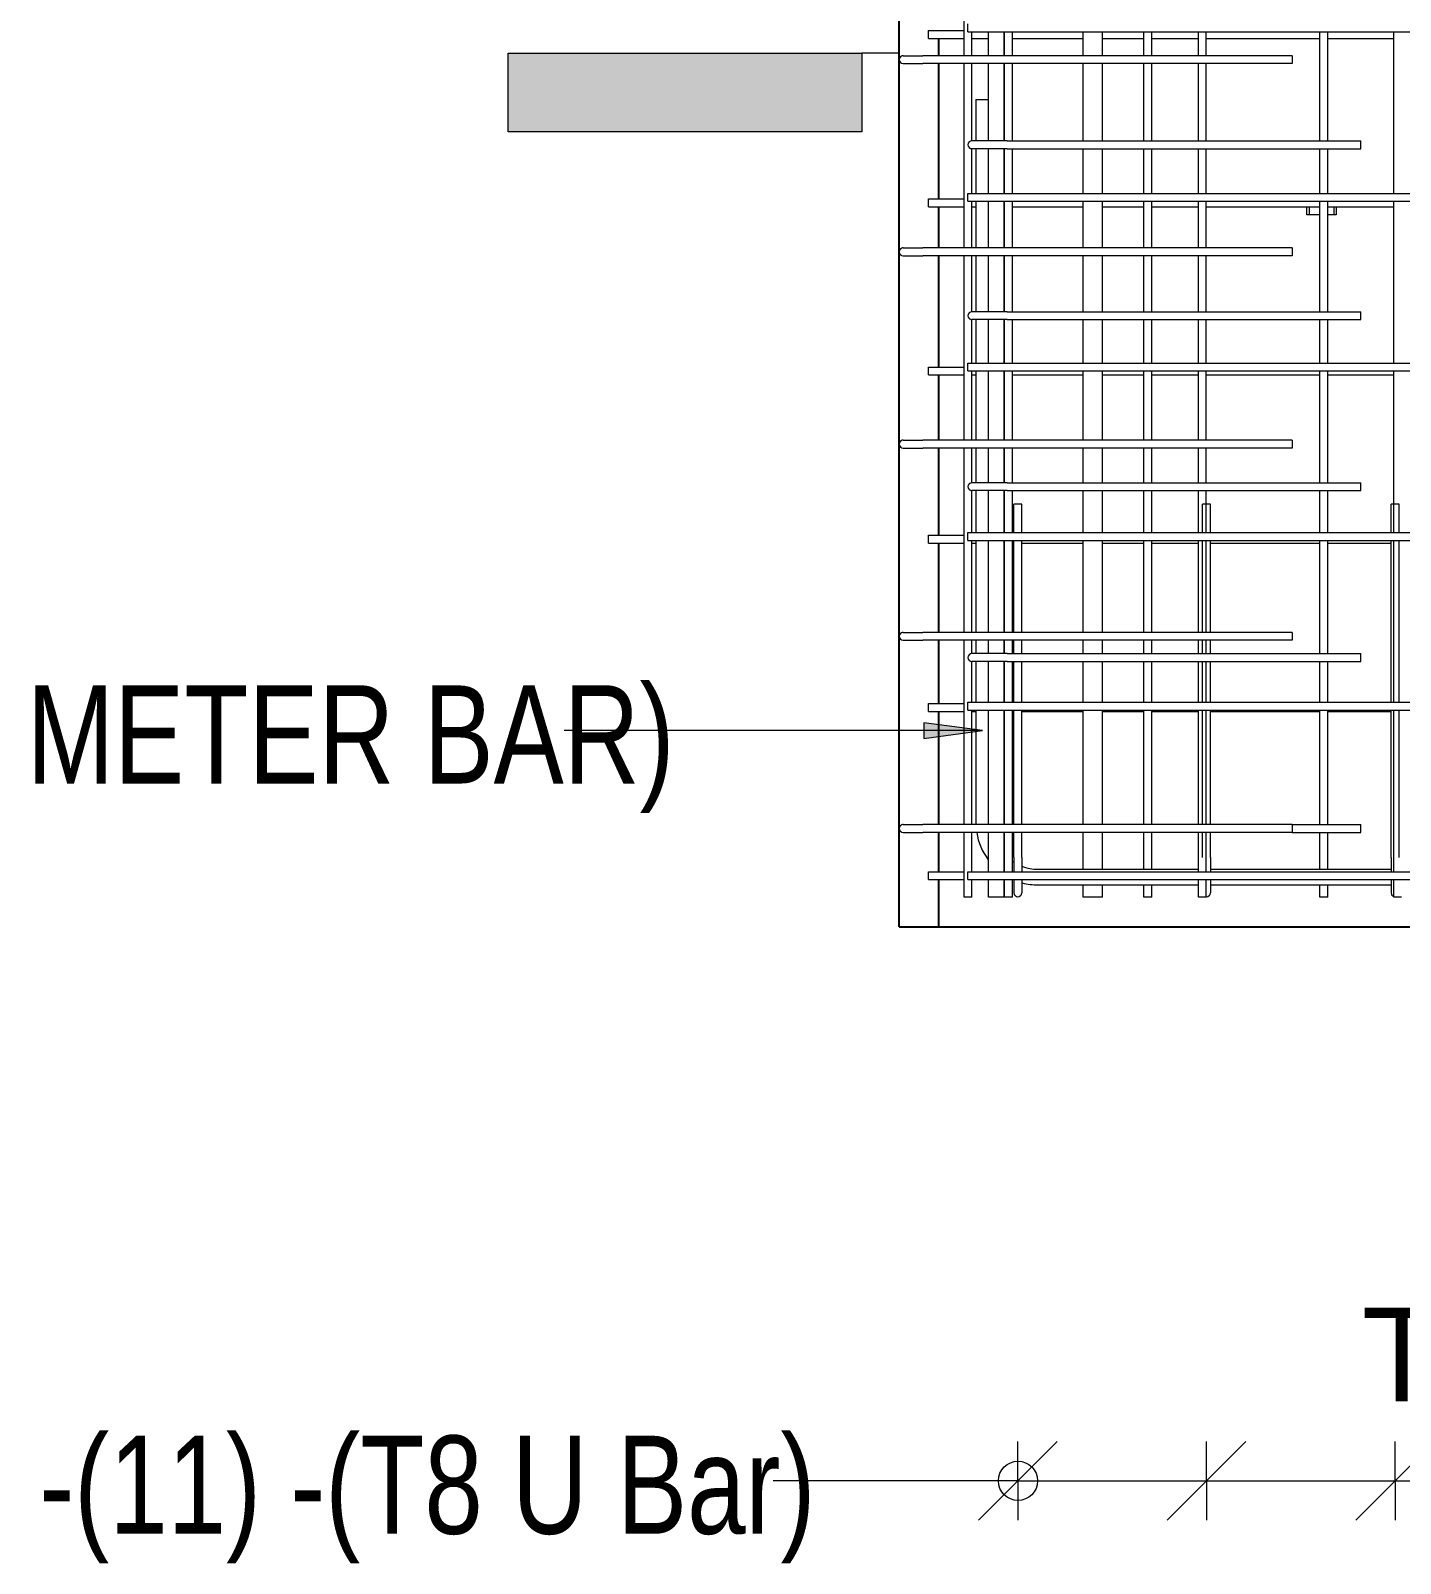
# Model space of a CAD drawing. Header units: millimetres. Extents: x 15401 to 36280, y -2060 to 13564.
# Drawn here: x 17426 to 18820, y -2044 to -482 of the extents above; entities that cross this region are included whole.
import ezdxf

# ---------------------------------------------------------------- set-up
doc = ezdxf.new("R2010")
doc.units = ezdxf.units.MM
for name, color, linetype, lineweight in [('A-ANNO-DIMS', 211, 'Continuous', 9), ('A-ANNO-DIMS-40', 211, 'Continuous', 9), ('A-GENM', 13, 'Continuous', 18), ('A-WALL', 113, 'Continuous', 25), ('G-ANNO-SYMB', 111, 'Continuous', 9), ('S-RBAR', 171, 'Continuous', 18), ('S-RBAR-IDEN', 171, 'Continuous', 9)]:
    doc.layers.add(name, color=color, linetype=linetype, lineweight=lineweight)
doc.styles.add('Arial_1', font='arial.ttf', dxfattribs={"height": 95.25})
doc.styles.add('Nirmala UI Semilight', font='NirmalaS.ttf', dxfattribs={"width": 0.8, "height": 100})
doc.dimstyles.new('Arrow_Filled_-_2_5_NI_UI', dxfattribs={"dimscale": 304.8, "dimtxt": 104.736395, "dimasz": 0.262467, "dimexe": 0.131234, "dimexo": 0.0625, "dimgap": 0.131234, "dimtad": 1, "dimdec": 4, "dimzin": 0, "dimdsep": 46, "dimtxsty": 'Nirmala UI Semilight', "dimblk1": 'OBLIQUE', "dimblk2": 'OBLIQUE', "dimsah": 1, "dimcen": 0.09, "dimazin": 0, "dimtfac": 1, "dimtdec": 4, "dimtix": 1, "dimtmove": 0, "dimatfit": 3, "dimfxl": 0.131234, "dimfxlon": 1, "dimtvp": 1, "dimtolj": 1, "dimtzin": 0, "dimarcsym": 2})

# ---------------------------------------------------------------- blocks, each defined once
blk = doc.blocks.new('RR spread anchor face based - RR-SA-2_5-200-1726821-Elevation Front 1')
at = {"layer": 'A-GENM'}
for p, q in [((18725.1, -670), (18725.1, -661.6)), ((18727.6, -670), (18725.1, -670)), ((18727.6, -661.6), (18727.6, -670)), ((18738.6, -670), (18727.6, -670)), ((18752.6, -670), (18746.6, -670)), ((18752.6, -661.6), (18752.6, -670)), ((18755.1, -670), (18752.6, -670)), ((18755.1, -661.6), (18755.1, -670))]:
    blk.add_line(p, q, dxfattribs=at)
blk = doc.blocks.new('Detail View - M_Section Tail - Filled Horizontal-14034-Elevation Front 1')
at = {"layer": 'G-ANNO-SYMB'}
blk.add_hatch(color=256, dxfattribs=at).paths.add_polyline_path([(18271.9, 3714.8), (18271.9, 3794.8), (17911.9, 3794.8), (17911.9, 3714.8)])
for p, q in [((17911.9, 3714.8), (17911.9, 3794.8)), ((17911.9, 3794.8), (18271.9, 3794.8)), ((18271.9, 3794.8), (18271.9, 3714.8)), ((18271.9, 3714.8), (17911.9, 3714.8))]:
    blk.add_line(p, q, dxfattribs=at)
blk = doc.blocks.new('DIMBLOCK1-Elevation Front 1')
at = {"layer": 'A-ANNO-DIMS-40'}
for p, q in [((18430.8, -1959.4), (18470.8, -1919.4)), ((18430.8, -1959.4), (18430.8, -1919.4)), ((18622.9, -1959.4), (18662.9, -1919.4)), ((18622.9, -1959.4), (18622.9, -1919.4)), ((18430.8, -1959.4), (18390.8, -1999.4)), ((18430.8, -1959.4), (18622.9, -1959.4)), ((18430.8, -1959.4), (18430.8, -1999.4)), ((18622.9, -1959.4), (18582.9, -1999.4)), ((18622.9, -1959.4), (18622.9, -1999.4))]:
    blk.add_line(p, q, dxfattribs=at)
blk = doc.blocks.new('_Oblique')
at = {"color": 0, "linetype": 'ByBlock', "lineweight": -2}
blk.add_line((-0.5, -0.5), (0.5, 0.5), dxfattribs=at)
blk = doc.blocks.new('DIMBLOCK2-Elevation Front 1')
at = {"layer": 'A-ANNO-DIMS-40'}
for p, q in [((18622.9, -1959.4), (18662.9, -1919.4)), ((18622.9, -1959.4), (18622.9, -1919.4)), ((18815.1, -1959.4), (18855.1, -1919.4)), ((18815.1, -1959.4), (18815.1, -1919.4)), ((18622.9, -1959.4), (18582.9, -1999.4)), ((18622.9, -1959.4), (18815.1, -1959.4)), ((18622.9, -1959.4), (18622.9, -1999.4)), ((18815.1, -1959.4), (18775.1, -1999.4)), ((18815.1, -1959.4), (18815.1, -1999.4))]:
    blk.add_line(p, q, dxfattribs=at)
blk = doc.blocks.new('DIMBLOCK3-Elevation Front 1')
at = {"layer": 'A-ANNO-DIMS-40'}
for p, q in [((18815.1, -1959.4), (18855.1, -1919.4)), ((18815.1, -1959.4), (18815.1, -1919.4)), ((19007.2, -1959.4), (19047.2, -1919.4)), ((19007.2, -1959.4), (19007.2, -1919.4)), ((18815.1, -1959.4), (18775.1, -1999.4)), ((18815.1, -1959.4), (19007.2, -1959.4)), ((18815.1, -1959.4), (18815.1, -1999.4)), ((19007.2, -1959.4), (18967.2, -1999.4)), ((19007.2, -1959.4), (19007.2, -1999.4))]:
    blk.add_line(p, q, dxfattribs=at)
blk = doc.blocks.new('DIMBLOCK11-Elevation Front 1')
at = {"layer": 'A-ANNO-DIMS-40'}
for p, q in [((18430.8, -1959.4), (18470.8, -1919.4)), ((18430.8, -1959.4), (18430.8, -1919.4)), ((18622.9, -1959.4), (18662.9, -1919.4)), ((18622.9, -1959.4), (18622.9, -1919.4)), ((18815.1, -1959.4), (18855.1, -1919.4)), ((18815.1, -1959.4), (18815.1, -1919.4)), ((19007.2, -1959.4), (19047.2, -1919.4)), ((19007.2, -1959.4), (19007.2, -1919.4)), ((19196.8, -1959.4), (19236.8, -1919.4)), ((19196.8, -1959.4), (19196.8, -1919.4)), ((18430.8, -1959.4), (18390.8, -1999.4)), ((18430.8, -1959.4), (19007.2, -1959.4)), ((18430.8, -1959.4), (18622.9, -1959.4)), ((18430.8, -1959.4), (18430.8, -1999.4)), ((18622.9, -1959.4), (18582.9, -1999.4)), ((18622.9, -1959.4), (18815.1, -1959.4)), ((18622.9, -1959.4), (18622.9, -1999.4)), ((18815.1, -1959.4), (18775.1, -1999.4)), ((18815.1, -1959.4), (19007.2, -1959.4)), ((18815.1, -1959.4), (18815.1, -1999.4)), ((19007.2, -1959.4), (18967.2, -1999.4)), ((19007.2, -1959.4), (19196.8, -1959.4)), ((19007.2, -1959.4), (19007.2, -1999.4)), ((19196.8, -1959.4), (19156.8, -1999.4)), ((19196.8, -1959.4), (19196.8, -1999.4))]:
    blk.add_line(p, q, dxfattribs=at)
blk = doc.blocks.new('_None')

msp = doc.modelspace()

# ---------------------------------------------------------------- hatches: boundary and pattern name
at = {"layer": 'S-RBAR-IDEN'}
msp.add_hatch(color=256, dxfattribs=at).paths.add_polyline_path([(18395.02463, -1195.24402), (18335.02463, -1187.34487), (18335.02463, -1203.14317)])

# ---------------------------------------------------------------- linework, layer by layer
at = {"layer": 'A-WALL'}
for p, q in [((18310.0695, -1395), (18310.0695, 3060)), ((18350.07154, -490.27586), (18350.07154, -507.8)), ((18350.07154, -515.8), (18350.07154, -653.62069)), ((18350.07154, -661.62069), (18350.07154, -703.6)), ((18350.07154, -711.6), (18350.07154, -824.96552)), ((18350.07154, -832.96552), (18350.07154, -899.4)), ((18350.07154, -907.4), (18350.07154, -996.31034)), ((18350.07154, -1004.31034), (18350.07154, -1095.2)), ((18350.07154, -1103.2), (18350.07154, -1167.65517)), ((18350.07154, -1175.65517), (18350.07154, -1291)), ((18350.07154, -1299), (18350.07154, -1339)), ((18350.07154, -1347), (18350.07154, -1395)), ((18310.0695, -1395), (20464.5695, -1395))]:
    msp.add_line(p, q, dxfattribs=at)
at = {"layer": 'G-ANNO-SYMB'}
msp.add_line((18309.97293, -505.18348), (18271.86413, -505.18348), dxfattribs=at)
at = {"layer": 'S-RBAR'}
for p, q in [((18376.07154, -507.8), (18376.07154, -320)), ((18340.07154, -482.27586), (18376.07154, -482.27586)), ((18340.07154, -490.27586), (18340.07154, -482.27586)), ((18380.07154, -483.37931), (18380.07154, -475.37931)), ((18380.07154, -483.37931), (20434.5695, -483.37931)), ((18384.07154, -507.8), (18384.07154, -483.37931)), ((18401.07573, -507.8), (18401.07573, -483.37931)), ((18417.07573, -507.8), (18417.07573, -483.37931)), ((18417.32334, -507.8), (18417.32334, -483.37931)), ((18425.32334, -507.8), (18425.32334, -483.37931)), ((18497.247, -507.8), (18497.247, -483.37931)), ((18517.247, -507.8), (18517.247, -483.37931)), ((18559.19276, -507.8), (18559.19276, -483.37931)), ((18567.19276, -507.8), (18567.19276, -483.37931)), ((18614.73829, -507.8), (18614.73829, -483.37931)), ((18622.73829, -507.8), (18622.73829, -483.37931)), ((18738.56398, -594.49757), (18738.56398, -483.37931)), ((18746.56398, -594.49757), (18746.56398, -483.37931)), ((18813.71573, -648.10345), (18813.71573, -483.37931)), ((18340.07154, -490.27586), (18376.07154, -490.27586)), ((18384.07154, -490.27586), (18401.07573, -490.27586)), ((18425.32334, -490.27586), (18497.247, -490.27586)), ((18517.247, -490.27586), (18559.19276, -490.27586)), ((18567.19276, -490.27586), (18614.73829, -490.27586)), ((18622.73829, -490.27586), (18738.56398, -490.27586)), ((18746.56398, -490.27586), (18813.71573, -490.27586)), ((18314.0695, -507.8), (18334.0695, -507.8)), ((18710.0695, -507.8), (18334.0695, -507.8)), ((18710.0695, -507.8), (18710.0695, -515.8)), ((18314.0695, -515.8), (18334.0695, -515.8)), ((18710.0695, -515.8), (18334.0695, -515.8)), ((18376.07154, -703.6), (18376.07154, -515.8)), ((18384.07154, -594.49757), (18384.07154, -515.8)), ((18401.07573, -594.49757), (18401.07573, -515.8)), ((18417.07573, -594.49757), (18417.07573, -515.8)), ((18417.32334, -594.49757), (18417.32334, -515.8)), ((18425.32334, -594.49757), (18425.32334, -515.8)), ((18497.247, -594.49757), (18497.247, -515.8)), ((18517.247, -594.49757), (18517.247, -515.8)), ((18559.19276, -594.49757), (18559.19276, -515.8)), ((18567.19276, -594.49757), (18567.19276, -515.8)), ((18614.73829, -594.49757), (18614.73829, -515.8)), ((18622.73829, -594.49757), (18622.73829, -515.8)), ((18388.17696, -552.5), (18388.17696, -594.49757)), ((18388.17696, -552.5), (18401.07573, -552.5)), ((18420.07154, -594.49757), (18384.07154, -594.49757)), ((18384.07154, -648.10345), (18384.07154, -602.49757)), ((18420.07154, -602.49757), (18384.07154, -602.49757)), ((18388.17696, -602.49757), (18388.17696, -648.10345)), ((18401.07573, -648.10345), (18401.07573, -602.49757)), ((18417.07573, -648.10345), (18417.07573, -602.49757)), ((18417.32334, -648.10345), (18417.32334, -602.49757)), ((18420.07154, -594.49757), (18780.07154, -594.49757)), ((18420.07154, -602.49757), (18780.07154, -602.49757)), ((18425.32334, -648.10345), (18425.32334, -602.49757)), ((18497.247, -648.10345), (18497.247, -602.49757)), ((18517.247, -648.10345), (18517.247, -602.49757)), ((18559.19276, -648.10345), (18559.19276, -602.49757)), ((18567.19276, -648.10345), (18567.19276, -602.49757)), ((18614.73829, -648.10345), (18614.73829, -602.49757)), ((18622.73829, -648.10345), (18622.73829, -602.49757)), ((18738.56398, -648.10345), (18738.56398, -602.49757)), ((18746.56398, -648.10345), (18746.56398, -602.49757)), ((18780.07154, -602.49757), (18780.07154, -594.49757)), ((18340.07154, -653.62069), (18376.07154, -653.62069)), ((18340.07154, -661.62069), (18340.07154, -653.62069)), ((18380.07154, -648.10345), (20434.5695, -648.10345)), ((18380.07154, -656.10345), (18380.07154, -648.10345)), ((18340.07154, -661.62069), (18376.07154, -661.62069)), ((18380.07154, -656.10345), (20434.5695, -656.10345)), ((18384.07154, -703.6), (18384.07154, -656.10345)), ((18384.07154, -661.62069), (18388.17696, -661.62069)), ((18388.17696, -656.10345), (18388.17696, -703.6)), ((18401.07573, -703.6), (18401.07573, -656.10345)), ((18417.07573, -703.6), (18417.07573, -656.10345)), ((18417.32334, -703.6), (18417.32334, -656.10345)), ((18425.32334, -703.6), (18425.32334, -656.10345)), ((18425.32334, -661.62069), (18497.247, -661.62069)), ((18497.247, -703.6), (18497.247, -656.10345)), ((18517.247, -703.6), (18517.247, -656.10345)), ((18517.247, -661.62069), (18559.19276, -661.62069)), ((18559.19276, -703.6), (18559.19276, -656.10345)), ((18567.19276, -703.6), (18567.19276, -656.10345)), ((18567.19276, -661.62069), (18614.73829, -661.62069)), ((18614.73829, -703.6), (18614.73829, -656.10345)), ((18622.73829, -703.6), (18622.73829, -656.10345)), ((18622.73829, -661.62069), (18738.56398, -661.62069)), ((18738.56398, -768.62318), (18738.56398, -656.10345)), ((18746.56398, -768.62318), (18746.56398, -656.10345)), ((18746.56398, -661.62069), (18813.71573, -661.62069)), ((18813.71573, -820.82759), (18813.71573, -656.10345)), ((18314.0695, -703.6), (18334.0695, -703.6)), ((18314.0695, -711.6), (18334.0695, -711.6)), ((18710.0695, -703.6), (18334.0695, -703.6)), ((18710.0695, -711.6), (18334.0695, -711.6)), ((18376.07154, -899.4), (18376.07154, -711.6)), ((18384.07154, -768.62318), (18384.07154, -711.6)), ((18388.17696, -711.6), (18388.17696, -768.62318)), ((18401.07573, -768.62318), (18401.07573, -711.6)), ((18417.07573, -768.62318), (18417.07573, -711.6)), ((18417.32334, -768.62318), (18417.32334, -711.6)), ((18425.32334, -768.62318), (18425.32334, -711.6)), ((18497.247, -768.62318), (18497.247, -711.6)), ((18517.247, -768.62318), (18517.247, -711.6)), ((18559.19276, -768.62318), (18559.19276, -711.6)), ((18567.19276, -768.62318), (18567.19276, -711.6)), ((18614.73829, -768.62318), (18614.73829, -711.6)), ((18622.73829, -768.62318), (18622.73829, -711.6)), ((18710.0695, -703.6), (18710.0695, -711.6)), ((18420.07154, -768.62318), (18384.07154, -768.62318)), ((18384.07154, -820.82759), (18384.07154, -776.62318)), ((18420.07154, -776.62318), (18384.07154, -776.62318)), ((18388.17696, -776.62318), (18388.17696, -820.82759)), ((18401.07573, -820.82759), (18401.07573, -776.62318)), ((18417.07573, -820.82759), (18417.07573, -776.62318)), ((18417.32334, -820.82759), (18417.32334, -776.62318)), ((18420.07154, -768.62318), (18780.07154, -768.62318)), ((18420.07154, -776.62318), (18780.07154, -776.62318)), ((18425.32334, -820.82759), (18425.32334, -776.62318)), ((18497.247, -820.82759), (18497.247, -776.62318)), ((18517.247, -820.82759), (18517.247, -776.62318)), ((18559.19276, -820.82759), (18559.19276, -776.62318)), ((18567.19276, -820.82759), (18567.19276, -776.62318)), ((18614.73829, -820.82759), (18614.73829, -776.62318)), ((18622.73829, -820.82759), (18622.73829, -776.62318)), ((18738.56398, -820.82759), (18738.56398, -776.62318)), ((18746.56398, -820.82759), (18746.56398, -776.62318)), ((18780.07154, -776.62318), (18780.07154, -768.62318)), ((18340.07154, -824.96552), (18376.07154, -824.96552)), ((18340.07154, -832.96552), (18340.07154, -824.96552)), ((18380.07154, -820.82759), (20434.5695, -820.82759)), ((18380.07154, -828.82759), (18380.07154, -820.82759)), ((18340.07154, -832.96552), (18376.07154, -832.96552)), ((18380.07154, -828.82759), (20434.5695, -828.82759)), ((18384.07154, -899.4), (18384.07154, -828.82759)), ((18384.07154, -832.96552), (18388.17696, -832.96552)), ((18388.17696, -828.82759), (18388.17696, -899.4)), ((18401.07573, -899.4), (18401.07573, -828.82759)), ((18417.07573, -899.4), (18417.07573, -828.82759)), ((18417.32334, -899.4), (18417.32334, -828.82759)), ((18425.32334, -899.4), (18425.32334, -828.82759)), ((18425.32334, -832.96552), (18497.247, -832.96552)), ((18497.247, -899.4), (18497.247, -828.82759)), ((18517.247, -899.4), (18517.247, -828.82759)), ((18517.247, -832.96552), (18559.19276, -832.96552)), ((18559.19276, -899.4), (18559.19276, -828.82759)), ((18567.19276, -899.4), (18567.19276, -828.82759)), ((18567.19276, -832.96552), (18614.73829, -832.96552)), ((18614.73829, -899.4), (18614.73829, -828.82759)), ((18622.73829, -899.4), (18622.73829, -828.82759)), ((18622.73829, -832.96552), (18738.56398, -832.96552)), ((18738.56398, -942.74879), (18738.56398, -828.82759)), ((18746.56398, -942.74879), (18746.56398, -828.82759)), ((18746.56398, -832.96552), (18813.71573, -832.96552)), ((18813.71573, -993.55172), (18813.71573, -828.82759)), ((18314.0695, -899.4), (18334.0695, -899.4)), ((18710.0695, -899.4), (18334.0695, -899.4)), ((18710.0695, -899.4), (18710.0695, -907.4)), ((18314.0695, -907.4), (18334.0695, -907.4)), ((18710.0695, -907.4), (18334.0695, -907.4)), ((18376.07154, -1095.2), (18376.07154, -907.4)), ((18384.07154, -942.74879), (18384.07154, -907.4)), ((18388.17696, -907.4), (18388.17696, -942.74879)), ((18401.07573, -942.74879), (18401.07573, -907.4)), ((18417.07573, -942.74879), (18417.07573, -907.4)), ((18417.32334, -942.74879), (18417.32334, -907.4)), ((18425.32334, -942.74879), (18425.32334, -907.4)), ((18497.247, -942.74879), (18497.247, -907.4)), ((18517.247, -942.74879), (18517.247, -907.4)), ((18559.19276, -942.74879), (18559.19276, -907.4)), ((18567.19276, -942.74879), (18567.19276, -907.4)), ((18614.73829, -942.74879), (18614.73829, -907.4)), ((18622.73829, -942.74879), (18622.73829, -907.4)), ((18420.07154, -942.74879), (18384.07154, -942.74879)), ((18384.07154, -993.55172), (18384.07154, -950.74879)), ((18420.07154, -950.74879), (18384.07154, -950.74879)), ((18388.17696, -950.74879), (18388.17696, -993.55172)), ((18401.07573, -993.55172), (18401.07573, -950.74879)), ((18417.07573, -993.55172), (18417.07573, -950.74879)), ((18417.32334, -993.55172), (18417.32334, -950.74879)), ((18420.07154, -942.74879), (18780.07154, -942.74879)), ((18420.07154, -950.74879), (18780.07154, -950.74879)), ((18425.32334, -993.55172), (18425.32334, -950.74879)), ((18497.247, -993.55172), (18497.247, -950.74879)), ((18517.247, -993.55172), (18517.247, -950.74879)), ((18559.19276, -993.55172), (18559.19276, -950.74879)), ((18567.19276, -993.55172), (18567.19276, -950.74879)), ((18614.73829, -993.55172), (18614.73829, -950.74879)), ((18622.73829, -993.55172), (18622.73829, -950.74879)), ((18738.56398, -993.55172), (18738.56398, -950.74879)), ((18746.56398, -993.55172), (18746.56398, -950.74879)), ((18780.07154, -950.74879), (18780.07154, -942.74879)), ((18434.84769, -964.5), (18426.84769, -964.5)), ((18426.84769, -993.55172), (18426.84769, -964.5)), ((18434.84769, -993.55172), (18434.84769, -964.5)), ((18626.94924, -964.5), (18618.94924, -964.5)), ((18618.94924, -993.55172), (18618.94924, -964.5)), ((18626.94924, -993.55172), (18626.94924, -964.5)), ((18819.05079, -964.5), (18811.05079, -964.5)), ((18811.05079, -993.55172), (18811.05079, -964.5)), ((18819.05079, -993.55172), (18819.05079, -964.5)), ((18340.07154, -996.31034), (18376.07154, -996.31034)), ((18340.07154, -1004.31034), (18340.07154, -996.31034)), ((18380.07154, -993.55172), (20434.5695, -993.55172)), ((18380.07154, -1001.55172), (18380.07154, -993.55172)), ((18340.07154, -1004.31034), (18376.07154, -1004.31034)), ((18380.07154, -1001.55172), (20434.5695, -1001.55172)), ((18384.07154, -1095.2), (18384.07154, -1001.55172)), ((18384.07154, -1004.31034), (18388.17696, -1004.31034)), ((18388.17696, -1001.55172), (18388.17696, -1095.2)), ((18401.07573, -1095.2), (18401.07573, -1001.55172)), ((18417.07573, -1095.2), (18417.07573, -1001.55172)), ((18417.32334, -1095.2), (18417.32334, -1001.55172)), ((18425.32334, -1095.2), (18425.32334, -1001.55172)), ((18425.32334, -1004.31034), (18426.84769, -1004.31034)), ((18426.84769, -1095.2), (18426.84769, -1001.55172)), ((18434.84769, -1095.2), (18434.84769, -1001.55172)), ((18434.84769, -1004.31034), (18497.247, -1004.31034)), ((18497.247, -1095.2), (18497.247, -1001.55172)), ((18517.247, -1095.2), (18517.247, -1001.55172)), ((18517.247, -1004.31034), (18559.19276, -1004.31034)), ((18559.19276, -1095.2), (18559.19276, -1001.55172)), ((18567.19276, -1095.2), (18567.19276, -1001.55172)), ((18567.19276, -1004.31034), (18614.73829, -1004.31034)), ((18614.73829, -1095.2), (18614.73829, -1001.55172)), ((18618.94924, -1095.2), (18618.94924, -1001.55172)), ((18622.73829, -1095.2), (18622.73829, -1001.55172)), ((18626.94924, -1095.2), (18626.94924, -1001.55172)), ((18626.94924, -1004.31034), (18738.56398, -1004.31034)), ((18738.56398, -1116.87439), (18738.56398, -1001.55172)), ((18746.56398, -1116.87439), (18746.56398, -1001.55172)), ((18746.56398, -1004.31034), (18811.05079, -1004.31034)), ((18811.05079, -1166.27586), (18811.05079, -1001.55172)), ((18813.71573, -1166.27586), (18813.71573, -1001.55172)), ((18819.05079, -1166.27586), (18819.05079, -1001.55172)), ((18314.0695, -1095.2), (18334.0695, -1095.2)), ((18314.0695, -1103.2), (18334.0695, -1103.2)), ((18710.0695, -1095.2), (18334.0695, -1095.2)), ((18710.0695, -1103.2), (18334.0695, -1103.2)), ((18376.07154, -1291), (18376.07154, -1103.2)), ((18384.07154, -1116.87439), (18384.07154, -1103.2)), ((18388.17696, -1103.2), (18388.17696, -1116.87439)), ((18401.07573, -1116.87439), (18401.07573, -1103.2)), ((18417.07573, -1116.87439), (18417.07573, -1103.2)), ((18417.32334, -1116.87439), (18417.32334, -1103.2)), ((18425.32334, -1116.87439), (18425.32334, -1103.2)), ((18426.84769, -1116.87439), (18426.84769, -1103.2)), ((18434.84769, -1116.87439), (18434.84769, -1103.2)), ((18497.247, -1116.87439), (18497.247, -1103.2)), ((18517.247, -1116.87439), (18517.247, -1103.2)), ((18559.19276, -1116.87439), (18559.19276, -1103.2)), ((18567.19276, -1116.87439), (18567.19276, -1103.2)), ((18614.73829, -1116.87439), (18614.73829, -1103.2)), ((18618.94924, -1116.87439), (18618.94924, -1103.2)), ((18622.73829, -1116.87439), (18622.73829, -1103.2)), ((18626.94924, -1116.87439), (18626.94924, -1103.2)), ((18710.0695, -1095.2), (18710.0695, -1103.2)), ((18420.07154, -1116.87439), (18384.07154, -1116.87439)), ((18420.07154, -1116.87439), (18780.07154, -1116.87439)), ((18780.07154, -1124.87439), (18780.07154, -1116.87439)), ((18384.07154, -1166.27586), (18384.07154, -1124.87439)), ((18420.07154, -1124.87439), (18384.07154, -1124.87439)), ((18388.17696, -1124.87439), (18388.17696, -1166.27586)), ((18401.07573, -1166.27586), (18401.07573, -1124.87439)), ((18417.07573, -1166.27586), (18417.07573, -1124.87439)), ((18417.32334, -1166.27586), (18417.32334, -1124.87439)), ((18420.07154, -1124.87439), (18780.07154, -1124.87439)), ((18425.32334, -1166.27586), (18425.32334, -1124.87439)), ((18426.84769, -1166.27586), (18426.84769, -1124.87439)), ((18434.84769, -1166.27586), (18434.84769, -1124.87439)), ((18497.247, -1166.27586), (18497.247, -1124.87439)), ((18517.247, -1166.27586), (18517.247, -1124.87439)), ((18559.19276, -1166.27586), (18559.19276, -1124.87439)), ((18567.19276, -1166.27586), (18567.19276, -1124.87439)), ((18614.73829, -1166.27586), (18614.73829, -1124.87439)), ((18618.94924, -1166.27586), (18618.94924, -1124.87439)), ((18622.73829, -1166.27586), (18622.73829, -1124.87439)), ((18626.94924, -1166.27586), (18626.94924, -1124.87439)), ((18738.56398, -1166.27586), (18738.56398, -1124.87439)), ((18746.56398, -1166.27586), (18746.56398, -1124.87439)), ((18340.07154, -1167.65517), (18376.07154, -1167.65517)), ((18340.07154, -1175.65517), (18340.07154, -1167.65517)), ((18380.07154, -1166.27586), (20434.5695, -1166.27586)), ((18380.07154, -1174.27586), (18380.07154, -1166.27586)), ((18340.07154, -1175.65517), (18376.07154, -1175.65517)), ((18380.07154, -1174.27586), (20434.5695, -1174.27586)), ((18384.07154, -1291), (18384.07154, -1174.27586)), ((18384.07154, -1175.65517), (18388.17696, -1175.65517)), ((18388.17696, -1174.27586), (18388.17696, -1289)), ((18401.07573, -1291), (18401.07573, -1174.27586)), ((18417.07573, -1291), (18417.07573, -1174.27586)), ((18417.32334, -1291), (18417.32334, -1174.27586)), ((18425.32334, -1291), (18425.32334, -1174.27586)), ((18425.32334, -1175.65517), (18426.84769, -1175.65517)), ((18426.84769, -1291), (18426.84769, -1174.27586)), ((18434.84769, -1291), (18434.84769, -1174.27586)), ((18434.84769, -1175.65517), (18497.247, -1175.65517)), ((18497.247, -1291), (18497.247, -1174.27586)), ((18517.247, -1291), (18517.247, -1174.27586)), ((18517.247, -1175.65517), (18559.19276, -1175.65517)), ((18559.19276, -1291), (18559.19276, -1174.27586)), ((18567.19276, -1291), (18567.19276, -1174.27586)), ((18567.19276, -1175.65517), (18614.73829, -1175.65517)), ((18614.73829, -1291), (18614.73829, -1174.27586)), ((18618.94924, -1291), (18618.94924, -1174.27586)), ((18622.73829, -1291), (18622.73829, -1174.27586)), ((18626.94924, -1291), (18626.94924, -1174.27586)), ((18626.94924, -1175.65517), (18738.56398, -1175.65517)), ((18738.56398, -1291), (18738.56398, -1174.27586)), ((18746.56398, -1291), (18746.56398, -1174.27586)), ((18746.56398, -1175.65517), (18811.05079, -1175.65517)), ((18811.05079, -1324.5), (18811.05079, -1174.27586)), ((18813.71573, -1339), (18813.71573, -1174.27586)), ((18819.05079, -1324.5), (18819.05079, -1174.27586)), ((18314.0695, -1291), (18334.0695, -1291)), ((18710.0695, -1291), (18334.0695, -1291)), ((18710.0695, -1291), (18710.0695, -1299)), ((18710.0695, -1291), (18780.07154, -1291)), ((18780.07154, -1299), (18780.07154, -1291)), ((18314.0695, -1299), (18334.0695, -1299)), ((18710.0695, -1299), (18334.0695, -1299)), ((18376.07154, -1365), (18376.07154, -1299)), ((18384.07154, -1339), (18384.07154, -1299)), ((18401.07573, -1339), (18401.07573, -1299)), ((18417.07573, -1339), (18417.07573, -1299)), ((18417.32334, -1339), (18417.32334, -1299)), ((18425.32334, -1339), (18425.32334, -1299)), ((18426.84769, -1324.5), (18426.84769, -1299)), ((18434.84769, -1324.5), (18434.84769, -1299)), ((18497.247, -1336.5), (18497.247, -1299)), ((18517.247, -1336.5), (18517.247, -1299)), ((18559.19276, -1336.5), (18559.19276, -1299)), ((18567.19276, -1336.5), (18567.19276, -1299)), ((18614.73829, -1339), (18614.73829, -1299)), ((18618.94924, -1324.5), (18618.94924, -1299)), ((18622.73829, -1339), (18622.73829, -1299)), ((18626.94924, -1324.5), (18626.94924, -1299)), ((18710.0695, -1299), (18780.07154, -1299)), ((18738.56398, -1336.5), (18738.56398, -1299)), ((18746.56398, -1336.5), (18746.56398, -1299)), ((18426.84769, -1324.5), (18426.84769, -1339.23812)), ((18434.84769, -1324.5), (18434.84769, -1339.23812)), ((18626.94924, -1324.5), (18626.94924, -1339.23812)), ((18811.05079, -1324.5), (18811.05079, -1339.23812)), ((18340.07154, -1339), (18376.07154, -1339)), ((18340.07154, -1347), (18340.07154, -1339)), ((18380.07154, -1339), (20434.5695, -1339)), ((18380.07154, -1347), (18380.07154, -1339)), ((18451.67696, -1336.5), (18614.73829, -1336.5)), ((18626.94924, -1336.5), (18811.05079, -1336.5)), ((18340.07154, -1347), (18376.07154, -1347)), ((18380.07154, -1347), (20434.5695, -1347)), ((18384.07154, -1365), (18384.07154, -1347)), ((18401.07573, -1365), (18401.07573, -1347)), ((18417.07573, -1365), (18417.07573, -1347)), ((18417.32334, -1365), (18417.32334, -1347)), ((18425.32334, -1365), (18425.32334, -1347)), ((18426.84769, -1347.75816), (18426.84769, -1360.5)), ((18434.84769, -1347.75816), (18434.84769, -1360.5)), ((18451.67696, -1352.5), (18614.73829, -1352.5)), ((18497.247, -1365), (18497.247, -1352.5)), ((18517.247, -1365), (18517.247, -1352.5)), ((18559.19276, -1365), (18559.19276, -1352.5)), ((18567.19276, -1365), (18567.19276, -1352.5)), ((18614.73829, -1365), (18614.73829, -1347)), ((18622.73829, -1365), (18622.73829, -1347)), ((18626.94924, -1347.75816), (18626.94924, -1360.5)), ((18626.94924, -1352.5), (18811.05079, -1352.5)), ((18738.56398, -1365), (18738.56398, -1352.5)), ((18746.56398, -1365), (18746.56398, -1352.5)), ((18811.05079, -1347.75816), (18811.05079, -1360.5)), ((18813.71573, -1365), (18813.71573, -1347)), ((18384.07154, -1365), (18376.07154, -1365)), ((18417.07573, -1365), (18401.07573, -1365)), ((18425.32334, -1365), (18417.32334, -1365)), ((18517.247, -1365), (18497.247, -1365)), ((18567.19276, -1365), (18559.19276, -1365)), ((18622.73829, -1365), (18614.73829, -1365)), ((18746.56398, -1365), (18738.56398, -1365)), ((18821.71573, -1365), (18813.71573, -1365))]:
    msp.add_line(p, q, dxfattribs=at)
for centre, radius, start, end in [((18314.0695, -511.8), 4, 90, 270), ((18314.0695, -511.8), 4, 120, 165), ((18314.0695, -511.8), 4, 195, 240), ((18314.0695, -511.8), 4, 90, 105), ((18384.07154, -598.49757), 4, 90, 270), ((18384.07154, -598.49757), 4, 120, 165), ((18384.07154, -598.49757), 4, 195, 240), ((18384.07154, -598.49757), 4, 255, 270), ((18314.0695, -707.6), 4, 90, 270), ((18314.0695, -707.6), 4, 120, 165), ((18314.0695, -707.6), 4, 195, 240), ((18314.0695, -707.6), 4, 90, 105), ((18384.07154, -772.62318), 4, 90, 270), ((18384.07154, -772.62318), 4, 120, 165), ((18384.07154, -772.62318), 4, 195, 240), ((18384.07154, -772.62318), 4, 255, 270), ((18314.0695, -903.4), 4, 90, 270), ((18314.0695, -903.4), 4, 120, 165), ((18314.0695, -903.4), 4, 195, 240), ((18314.0695, -903.4), 4, 90, 105), ((18384.07154, -946.74879), 4, 90, 270), ((18384.07154, -946.74879), 4, 120, 165), ((18384.07154, -946.74879), 4, 195, 240), ((18384.07154, -946.74879), 4, 255, 270), ((18314.0695, -1099.2), 4, 90, 270), ((18314.0695, -1099.2), 4, 120, 165), ((18314.0695, -1099.2), 4, 195, 240), ((18314.0695, -1099.2), 4, 90, 105), ((18384.07154, -1120.87439), 4, 90, 270), ((18384.07154, -1120.87439), 4, 120, 165), ((18384.07154, -1120.87439), 4, 195, 240), ((18384.07154, -1120.87439), 4, 255, 270), ((18314.0695, -1295), 4, 90, 270), ((18314.0695, -1295), 4, 120, 165), ((18314.0695, -1295), 4, 90, 105), ((18451.67696, -1289), 63.5, 180, 181.82537164), ((18314.0695, -1295), 4, 195, 240), ((18451.67696, -1289), 63.5, 189.1268582, 216.52745128), ((18451.67696, -1289), 47.5, 236.03008238, 238.35436497), ((18451.67696, -1289), 47.5, 249.06163431, 270), ((18451.67696, -1289), 63.5, 255, 270), ((18430.84769, -1360.5), 4, 180, 0), ((18430.84769, -1360.5), 4, 210, 255), ((18430.84769, -1360.5), 4, 285, 330), ((18430.84769, -1360.5), 4, 345, 0), ((18622.94924, -1360.5), 4, 270, 0), ((18622.94924, -1360.5), 4, 285, 330), ((18622.94924, -1360.5), 4, 345, 0), ((18815.05079, -1360.5), 4, 180, 250.33887211), ((18815.05079, -1360.5), 4, 210, 250.33887211)]:
    msp.add_arc(centre, radius, start, end, dxfattribs=at)
at = {"layer": 'S-RBAR-IDEN'}
for p, q in [((18395.02463, -1195.24402), (17968.89472, -1195.24402)), ((18395.02463, -1195.24402), (18335.02463, -1187.34487)), ((18335.02463, -1187.34487), (18335.02463, -1203.14317)), ((18335.02463, -1203.14317), (18395.02463, -1195.24402)), ((18431.05971, -1959.50626), (18181.5722, -1959.50626))]:
    msp.add_line(p, q, dxfattribs=at)
msp.add_circle((18431.05971, -1959.50626), 20, dxfattribs=at)

# ---------------------------------------------------------------- block references
at = {"layer": 'A-GENM'}
msp.add_blockref('RR spread anchor face based - RR-SA-2_5-200-1726821-Elevation Front 1', (0, 0), dxfattribs=at)
at = {"layer": 'G-ANNO-SYMB'}
msp.add_blockref('Detail View - M_Section Tail - Filled Horizontal-14034-Elevation Front 1', (0, -4300), dxfattribs=at)

# ---------------------------------------------------------------- texts
at = {"layer": 'S-RBAR-IDEN', "char_height": 100, "attachment_point": 1, "style": 'Nirmala UI Semilight'}
for s, insert, width in [('-(2) -(T16 PERIMETER BAR)', (16690.49472, -1149.16212), 1546.9362), ('-(11) -(T8 U Bar)', (17434.3722, -1913.42436), 903.0208)]:
    msp.add_mtext(s, dxfattribs=dict(at, insert=insert, width=width))

# ---------------------------------------------------------------- dimensions: what is measured, and where the dimension line sits
at = {"layer": 'A-ANNO-DIMS'}
for base, p1, p2, text, override, picture, middle in [((19007.15234, -1959.41339), (18430.84769, -1919.41339), (19007.15234, -1919.41339), '576', {"dimpost": '<>', "dimblk1": 'None', "dimblk2": 'None', "dimsah": 1, "dimfxl": 576.304642}, 'DIMBLOCK11-Elevation Front 1', (18719.00001, -1867.70488)), ((18622.94924, -1959.41339), (18430.84769, -1919.41339), (18622.94924, -1919.41339), ' ', {"dimpost": '<>', "dimfxl": 192.101547}, 'DIMBLOCK1-Elevation Front 1', (18526.89847, -1959.41339)), ((18815.05079, -1959.41339), (18622.94924, -1919.41339), (18815.05079, -1919.41339), ' ', {"dimpost": '<>', "dimfxl": 192.101547}, 'DIMBLOCK2-Elevation Front 1', (18719.00001, -1959.41339)), ((19007.15234, -1959.41339), (18815.05079, -1919.41339), (19007.15234, -1919.41339), ' ', {"dimpost": '<>', "dimfxl": 192.101547}, 'DIMBLOCK3-Elevation Front 1', (18911.10156, -1959.41339))]:
    dim = msp.add_linear_dim(base=base, p1=p1, p2=p2, text=text, dimstyle='Arrow_Filled_-_2_5_NI_UI', override=override, dxfattribs=at)
    dim.commit()
    dim.dimension.update_dxf_attribs({"geometry": picture, "text_midpoint": middle})

# ---------------------------------------------------------------- next in the draw order: texts
at = {"layer": 'S-RBAR-IDEN', "insert": (18781.2087, -1783.14381), "char_height": 95.25, "width": 1452.65775, "attachment_point": 1, "style": 'Arial_1', "bg_fill": 3, "box_fill_scale": 0, "bg_fill_color": 256, "bg_fill_true_color": 3254780160, "bg_fill_transparency": 256}
msp.add_mtext('T8 U Bar @200 mm', dxfattribs=at)

doc.saveas('drawing.dxf')
